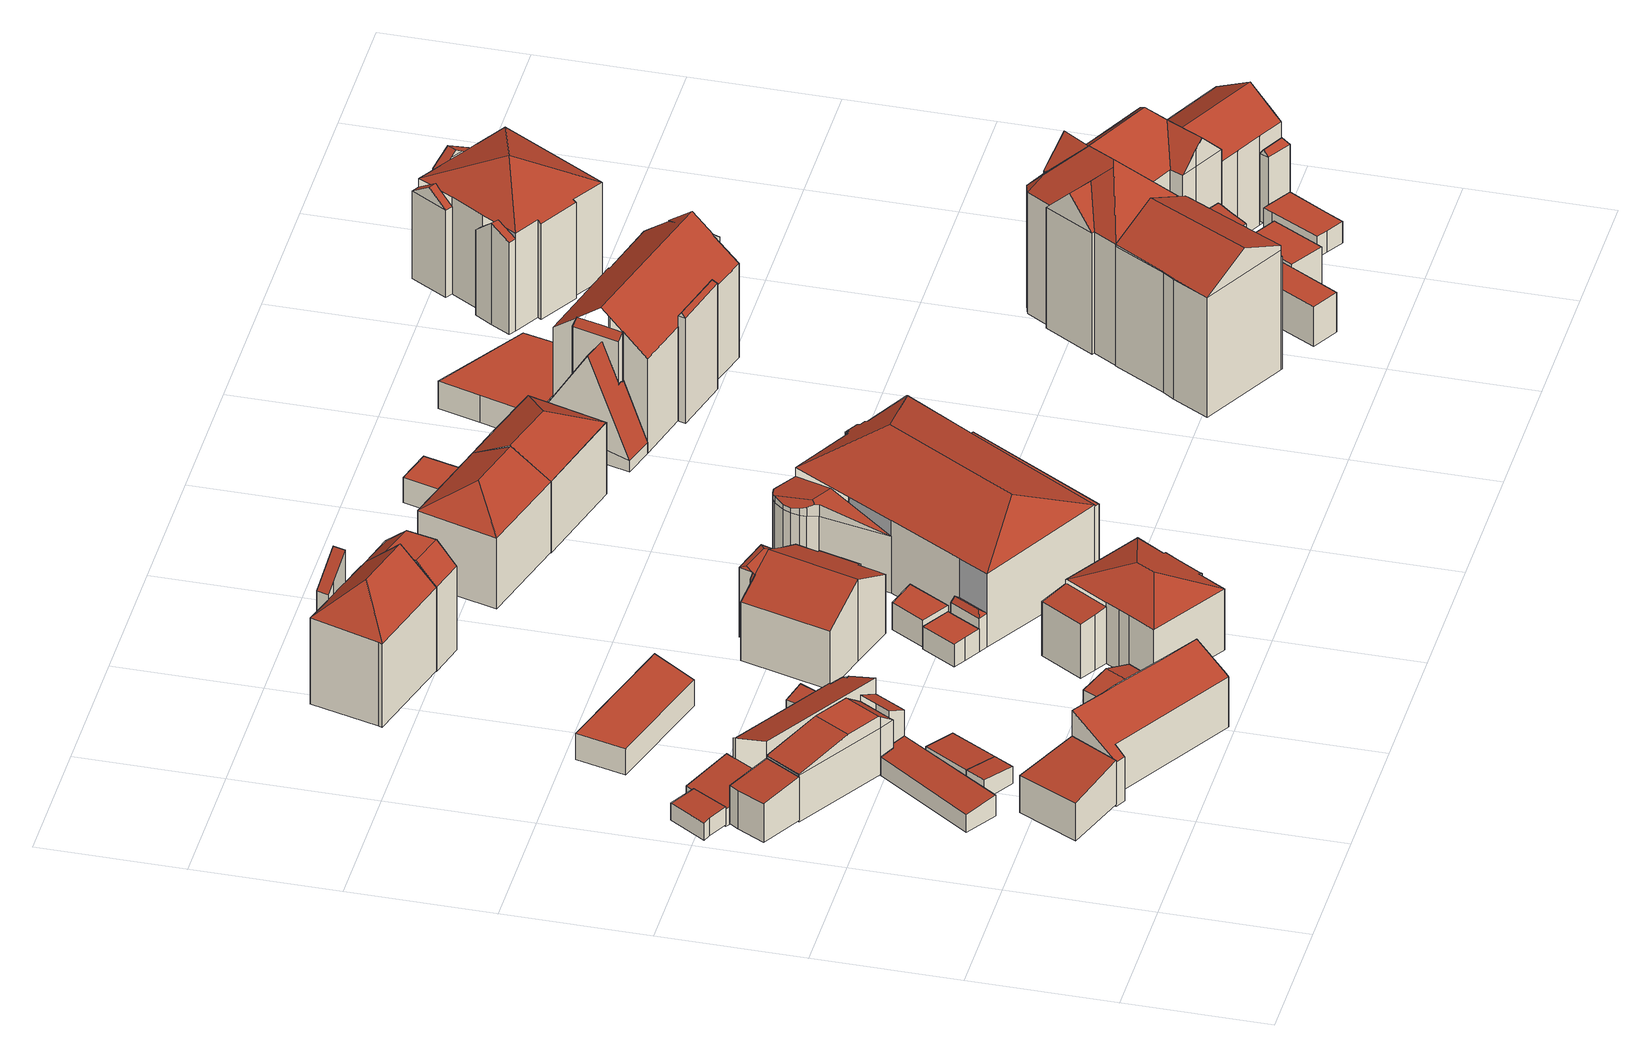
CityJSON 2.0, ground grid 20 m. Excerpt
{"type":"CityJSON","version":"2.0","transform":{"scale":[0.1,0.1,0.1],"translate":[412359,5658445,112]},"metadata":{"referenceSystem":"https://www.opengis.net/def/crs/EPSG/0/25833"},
"CityObjects":{
"building1":{"type":"Building","attributes":{"Dachtyp_tdc":"tdcPolyFlatRoof","Gemeindeschluessel":14612000,"Dachneigung":7.84,"QualitaetDacherkennung":71,"Geometrietyp2DReferenz":"3000","measuredHeight":6.75,"function":"31001_9998","roofType":"2100"},"geometry":[{"type":"Solid","lod":"2","boundaries":[[[[0,1,2,3]],[[1,4,5,2]],[[4,6,7,5]],[[6,8,9,7]],[[8,0,3,9]],[[8,6,4,1,0]],[[3,2,5,7,9]]]],"semantics":{"surfaces":[{"type":"WallSurface"},{"type":"RoofSurface"},{"type":"GroundSurface"}],"values":[[0,0,0,0,0,1,2]]}}]},
"building2":{"type":"Building","attributes":{"Dachtyp_tdc":"tdcPolyFlatRoof","Gemeindeschluessel":14612000,"Dachneigung":2.62,"QualitaetDacherkennung":77,"Geometrietyp2DReferenz":"3000","measuredHeight":2.81,"function":"31001_9998","roofType":"2100"},"geometry":[{"type":"Solid","lod":"2","boundaries":[[[[10,11,12,13]],[[11,14,15,12]],[[14,16,17,15]],[[16,18,19,17]],[[18,10,13,19]],[[18,16,14,11,10]],[[13,12,15,17,19]]]],"semantics":{"surfaces":[{"type":"WallSurface"},{"type":"RoofSurface"},{"type":"GroundSurface"}],"values":[[0,0,0,0,0,1,2]]}}]},
"building3":{"type":"Building","attributes":{"Dachtyp_tdc":"tdcPolyFlatRoof","Gemeindeschluessel":14612000,"Dachneigung":6.39,"QualitaetDacherkennung":50,"Geometrietyp2DReferenz":"3000","measuredHeight":6.83,"function":"31001_9998","roofType":"2100"},"geometry":[{"type":"Solid","lod":"2","boundaries":[[[[20,21,22,23]],[[21,24,25,22]],[[24,26,27,25]],[[26,20,23,27]],[[26,24,21,20]],[[23,22,25,27]]]],"semantics":{"surfaces":[{"type":"WallSurface"},{"type":"RoofSurface"},{"type":"GroundSurface"}],"values":[[0,0,0,0,1,2]]}}]},
"building4":{"type":"Building","attributes":{"Dachtyp_tdc":"tdcPolyFlatRoof","Gemeindeschluessel":14612000,"Dachneigung":5.27,"QualitaetDacherkennung":82,"Geometrietyp2DReferenz":"3000","measuredHeight":3.17,"function":"31001_9998","roofType":"2100"},"geometry":[{"type":"Solid","lod":"2","boundaries":[[[[28,29,30,31]],[[29,32,33,30]],[[32,34,35,33]],[[34,36,37,35]],[[36,38,39,37]],[[38,28,31,39]],[[38,36,34,32,29,28]],[[31,30,33,35,37,39]]]],"semantics":{"surfaces":[{"type":"WallSurface"},{"type":"RoofSurface"},{"type":"GroundSurface"}],"values":[[0,0,0,0,0,0,1,2]]}}]},
"building5":{"type":"Building","attributes":{"Dachtyp_tdc":"tdcPolyFlatRoof","Gemeindeschluessel":14612000,"Dachneigung":5.41,"QualitaetDacherkennung":78,"Geometrietyp2DReferenz":"3000","measuredHeight":3.12,"function":"31001_9998","roofType":"2100"},"geometry":[{"type":"Solid","lod":"2","boundaries":[[[[40,41,42,43]],[[41,44,45,42]],[[44,46,47,45]],[[46,40,43,47]],[[46,44,41,40]],[[43,42,45,47]]]],"semantics":{"surfaces":[{"type":"WallSurface"},{"type":"RoofSurface"},{"type":"GroundSurface"}],"values":[[0,0,0,0,1,2]]}}]},
"building6":{"type":"Building","attributes":{"Gemeindeschluessel":14612000,"Geometrietyp2DReferenz":"3000","function":"31001_9998","roofType":"9999"},"children":["building6-1","building6-2"]},
"building6-1":{"type":"BuildingPart","attributes":{"Dachtyp_tdc":"tdcCutGableRoof","Dachneigung":12.07,"QualitaetDacherkennung":34,"Geometrietyp2DReferenz":"3000","measuredHeight":9.16,"roofType":"9999"},"parents":["building6"],"geometry":[{"type":"MultiSurface","lod":"2","boundaries":[[[48,49,50,51]],[[52,53,54,55]],[[53,56,57,54]],[[56,58,59,57]],[[58,48,51,59]],[[60,61,62,63]],[[52,64,65,66,67,53]],[[61,66,65,68,62]],[[53,67,56]],[[56,67,66,61,60,58]],[[49,64,52]],[[48,63,62,68,65,64,49]],[[58,60,63,48]],[[51,50,55,54,57,59]]],"semantics":{"surfaces":[{"type":"WallSurface"},{"type":"RoofSurface"},{"type":"GroundSurface"}],"values":[0,0,0,0,0,1,1,1,0,0,0,0,0,2]}}]},
"building6-2":{"type":"BuildingPart","attributes":{"Dachtyp_tdc":"tdcPolyFlatRoof","Dachneigung":24.21,"QualitaetDacherkennung":48,"Geometrietyp2DReferenz":"3000","measuredHeight":8.33,"roofType":"2100"},"parents":["building6"],"geometry":[{"type":"MultiSurface","lod":"2","boundaries":[[[69,70,71,50,49]],[[70,72,73,71]],[[70,69,74,72]],[[73,55,50,71]],[[72,74,52,55,73]]],"semantics":{"surfaces":[{"type":"WallSurface"},{"type":"RoofSurface"},{"type":"GroundSurface"}],"values":[0,0,1,2,0]}}]},
"building7":{"type":"Building","attributes":{"Gemeindeschluessel":14612000,"Geometrietyp2DReferenz":"3000","function":"31001_9998","roofType":"9999"},"children":["building7-1","building7-2"]},
"building7-1":{"type":"BuildingPart","attributes":{"Dachtyp_tdc":"tdcPolyFlatRoof","Dachneigung":22.31,"QualitaetDacherkennung":61,"Geometrietyp2DReferenz":"3000","measuredHeight":9.48,"roofType":"2100"},"parents":["building7"],"geometry":[{"type":"MultiSurface","lod":"2","boundaries":[[[75,76,77]],[[75,78,79,76]],[[78,80,81,79]],[[80,82,83,81]],[[82,84,85,83]],[[84,86,87,85]],[[86,88,89,87]],[[88,90,91,89]],[[90,92,71,91]],[[92,93,94,51,71]],[[93,92,90,88,86,84,82,80,78,75]],[[76,79,81,83,85,87,89,91,71,51]]],"semantics":{"surfaces":[{"type":"WallSurface"},{"type":"RoofSurface"},{"type":"GroundSurface"}],"values":[0,0,0,0,0,0,0,0,0,0,1,2]}}]},
"building7-2":{"type":"BuildingPart","attributes":{"Dachtyp_tdc":"tdcPolyFlatRoof","Dachneigung":11.2,"QualitaetDacherkennung":69,"Geometrietyp2DReferenz":"3000","measuredHeight":4.03,"roofType":"2100"},"parents":["building7"],"geometry":[{"type":"MultiSurface","lod":"2","boundaries":[[[94,95,96,51]],[[95,97,98,96]],[[97,99,100,98]],[[99,101,102,100]],[[101,103,104,102]],[[103,77,76,104]],[[103,101,99,97,95,94,77]],[[51,96,98,100,102,104,76]]],"semantics":{"surfaces":[{"type":"WallSurface"},{"type":"RoofSurface"},{"type":"GroundSurface"}],"values":[0,0,0,0,0,0,1,2]}}]},
"building8":{"type":"Building","attributes":{"Dachtyp_tdc":"tdcPolyFlatRoof","Gemeindeschluessel":14612000,"Dachneigung":5.45,"QualitaetDacherkennung":81,"Geometrietyp2DReferenz":"3000","measuredHeight":3.16,"function":"31001_9998","roofType":"2100"},"geometry":[{"type":"Solid","lod":"2","boundaries":[[[[46,44,45,47]],[[44,105,106,45]],[[105,107,108,106]],[[107,46,47,108]],[[107,105,44,46]],[[47,45,106,108]]]],"semantics":{"surfaces":[{"type":"WallSurface"},{"type":"RoofSurface"},{"type":"GroundSurface"}],"values":[[0,0,0,0,1,2]]}}]},
"building9":{"type":"Building","attributes":{"Dachtyp_tdc":"tdcPolyFlatRoof","Gemeindeschluessel":14612000,"Dachneigung":29.41,"QualitaetDacherkennung":49,"Geometrietyp2DReferenz":"3000","measuredHeight":11.01,"function":"31001_9998","roofType":"2100"},"geometry":[{"type":"Solid","lod":"2","boundaries":[[[[109,110,111,112]],[[110,113,114,111]],[[113,115,116,114]],[[115,117,118,116]],[[117,119,120,118]],[[119,121,122,120]],[[121,123,124,122]],[[123,125,126,124]],[[125,127,128,126]],[[127,129,130,128]],[[129,109,112,130]],[[129,127,125,123,121,119,117,115,113,110,109]],[[112,111,114,116,118,120,122,124,126,128,130]]]],"semantics":{"surfaces":[{"type":"WallSurface"},{"type":"RoofSurface"},{"type":"GroundSurface"}],"values":[[0,0,0,0,0,0,0,0,0,0,0,1,2]]}}]},
"building10":{"type":"Building","attributes":{"Gemeindeschluessel":14612000,"Geometrietyp2DReferenz":"3000","function":"31001_9998","roofType":"9999"},"children":["building10-1","building10-2"]},
"building10-1":{"type":"BuildingPart","attributes":{"Dachtyp_tdc":"tdcGableRoof","Dachneigung":56.82,"QualitaetDacherkennung":12,"Geometrietyp2DReferenz":"3000","measuredHeight":4.64,"roofType":"3100"},"parents":["building10"],"geometry":[{"type":"MultiSurface","lod":"2","boundaries":[[[131,132,120,122]],[[132,133,134,120]],[[133,135,136,134]],[[133,137,138,135]],[[139,138,137,140]],[[132,140,137,133]],[[131,139,140,132]],[[136,122,120,134]]],"semantics":{"surfaces":[{"type":"WallSurface"},{"type":"RoofSurface"},{"type":"GroundSurface"}],"values":[0,0,0,1,1,0,0,2]}}]},
"building10-2":{"type":"BuildingPart","attributes":{"Dachtyp_tdc":"tdcGableRoof","Dachneigung":18.07,"QualitaetDacherkennung":71,"Geometrietyp2DReferenz":"3000","measuredHeight":8.64,"roofType":"3100"},"parents":["building10"],"geometry":[{"type":"MultiSurface","lod":"2","boundaries":[[[141,142,143,144]],[[142,145,146,143]],[[145,147,148,146]],[[147,149,150,148]],[[149,151,124,150]],[[151,152,153,124]],[[152,154,139,131,122,153]],[[155,141,144,136,135]],[[152,151,149,147,145]],[[145,142,141,155,154,152]],[[144,143,146,148,150,124,153,122,136]]],"semantics":{"surfaces":[{"type":"WallSurface"},{"type":"RoofSurface"},{"type":"GroundSurface"}],"values":[0,0,0,0,0,0,0,0,1,1,2]}}]},
"building11":{"type":"Building","attributes":{"Dachtyp_tdc":"tdcPolyFlatRoof","Gemeindeschluessel":14612000,"Dachneigung":0,"QualitaetDacherkennung":82,"Geometrietyp2DReferenz":"3000","measuredHeight":4.02,"function":"31001_9998","roofType":"1000"},"geometry":[{"type":"Solid","lod":"2","boundaries":[[[[156,157,158,159]],[[157,160,161,158]],[[160,162,163,161]],[[162,156,159,163]],[[162,160,157,156]],[[159,158,161,163]]]],"semantics":{"surfaces":[{"type":"WallSurface"},{"type":"RoofSurface"},{"type":"GroundSurface"}],"values":[[0,0,0,0,1,2]]}}]},
"building12":{"type":"Building","attributes":{"Dachtyp_tdc":"tdcPolyFlatRoof","Gemeindeschluessel":14612000,"Dachneigung":22.96,"QualitaetDacherkennung":49,"Geometrietyp2DReferenz":"3000","measuredHeight":4.73,"function":"31001_9998","roofType":"2100"},"geometry":[{"type":"Solid","lod":"2","boundaries":[[[[164,165,124,126]],[[165,166,150,124]],[[166,167,168,150]],[[167,169,170,168]],[[169,164,126,170]],[[169,167,166,165,164]],[[126,124,150,168,170]]]],"semantics":{"surfaces":[{"type":"WallSurface"},{"type":"RoofSurface"},{"type":"GroundSurface"}],"values":[[0,0,0,0,0,1,2]]}}]},
"building13":{"type":"Building","attributes":{"Dachtyp_tdc":"tdcPolyFlatRoof","Gemeindeschluessel":14612000,"Dachneigung":9.47,"QualitaetDacherkennung":69,"Geometrietyp2DReferenz":"3000","measuredHeight":3.07,"function":"31001_9998","roofType":"2100"},"geometry":[{"type":"Solid","lod":"2","boundaries":[[[[171,172,83,85]],[[172,173,81,83]],[[174,175,176,177]],[[175,178,87,176]],[[178,171,85,87]],[[178,175,174,173,172,171]],[[85,83,81,177,176,87]],[[173,174,177,81]]]],"semantics":{"surfaces":[{"type":"WallSurface"},{"type":"RoofSurface"},{"type":"GroundSurface"}],"values":[[0,0,0,0,0,1,2,0]]}}]},
"building14":{"type":"Building","attributes":{"Gemeindeschluessel":14612000,"Geometrietyp2DReferenz":"3000","function":"31001_9998","roofType":"9999"},"children":["building14-1","building14-2"]},
"building14-1":{"type":"BuildingPart","attributes":{"Dachtyp_tdc":"tdcPolyFlatRoof","Dachneigung":43.8,"QualitaetDacherkennung":48,"Geometrietyp2DReferenz":"3000","measuredHeight":18.21,"roofType":"2100"},"parents":["building14"],"geometry":[{"type":"MultiSurface","lod":"2","boundaries":[[[179,180,181,182]],[[180,183,184,181]],[[183,185,184,185]],[[186,179,182,187,188]],[[186,183,180,179]],[[182,181,184,187]]],"semantics":{"surfaces":[{"type":"WallSurface"},{"type":"RoofSurface"},{"type":"GroundSurface"}],"values":[0,0,0,0,1,2]}}]},
"building14-2":{"type":"BuildingPart","attributes":{"Dachtyp_tdc":"tdcHipAndGableRoof","Dachneigung":43.17,"QualitaetDacherkennung":51,"Geometrietyp2DReferenz":"3000","measuredHeight":17.74,"roofType":"5000"},"parents":["building14"],"geometry":[{"type":"MultiSurface","lod":"2","boundaries":[[[189,190,191,192]],[[190,193,194,191]],[[193,195,196,194]],[[195,197,198,196]],[[197,199,200,198]],[[199,201,202,200]],[[201,203,204,202]],[[203,188,187,204]],[[203,201,199,205]],[[199,197,195,205]],[[195,193,190,189,185,188,203,205]],[[192,191,194,196,198,200,202,204,187,184]]],"semantics":{"surfaces":[{"type":"WallSurface"},{"type":"RoofSurface"},{"type":"GroundSurface"}],"values":[0,0,0,0,0,0,0,0,1,1,1,2]}}]},
"building15":{"type":"Building","attributes":{"Dachtyp_tdc":"tdcPolyFlatRoof","Gemeindeschluessel":14612000,"Dachneigung":0,"QualitaetDacherkennung":48,"Geometrietyp2DReferenz":"3000","measuredHeight":3.47,"function":"31001_9998","roofType":"1000"},"geometry":[{"type":"Solid","lod":"2","boundaries":[[[[206,207,208,209]],[[207,210,211,208]],[[210,212,213,211]],[[212,214,215,213]],[[214,216,217,215]],[[216,206,209,217]],[[216,214,212,210,207,206]],[[209,208,211,213,215,217]]]],"semantics":{"surfaces":[{"type":"WallSurface"},{"type":"RoofSurface"},{"type":"GroundSurface"}],"values":[[0,0,0,0,0,0,1,2]]}}]},
"building16":{"type":"Building","attributes":{"Gemeindeschluessel":14612000,"Geometrietyp2DReferenz":"3000","function":"31001_9998","roofType":"9999"},"children":["building16-1","building16-2"]},
"building16-1":{"type":"BuildingPart","attributes":{"Dachtyp_tdc":"tdcFreeFormRoof","Dachneigung":22.82,"QualitaetDacherkennung":64,"Geometrietyp2DReferenz":"3000","measuredHeight":12.06,"roofType":"5000"},"parents":["building16"],"geometry":[{"type":"MultiSurface","lod":"2","boundaries":[[[218,219,220,221]],[[219,222,220]],[[223,224,225,226,227]],[[224,228,229,225]],[[228,230,231,229]],[[230,232,233,231]],[[232,234,235,233]],[[234,236,237,235]],[[236,238,239,237]],[[238,240,241,239]],[[240,242,243,241]],[[242,244,245,243]],[[244,246,247,245]],[[246,248,249,247]],[[248,218,221,249]],[[244,242,240,238,236,234,232,230,228,250,251]],[[228,224,223,252,250]],[[252,219,218,248,246,251,250]],[[246,244,251]],[[221,220,253,226,225,229,231,233,235,237,239,241,243,245,247,249]]],"semantics":{"surfaces":[{"type":"WallSurface"},{"type":"RoofSurface"},{"type":"GroundSurface"}],"values":[0,0,0,0,0,0,0,0,0,0,0,0,0,0,0,1,1,1,1,2]}}]},
"building16-2":{"type":"BuildingPart","attributes":{"Dachtyp_tdc":"tdcPolyFlatRoof","Dachneigung":5.42,"QualitaetDacherkennung":60,"Geometrietyp2DReferenz":"3000","measuredHeight":8.74,"roofType":"2100"},"parents":["building16"],"geometry":[{"type":"MultiSurface","lod":"2","boundaries":[[[254,227,226,255]],[[222,256,257,220]],[[256,258,259,257]],[[258,254,255,259]],[[258,256,222,260,227,254]],[[255,226,253,220,257,259]]],"semantics":{"surfaces":[{"type":"WallSurface"},{"type":"RoofSurface"},{"type":"GroundSurface"}],"values":[0,0,0,0,1,2]}}]},
"building17":{"type":"Building","attributes":{"Gemeindeschluessel":14612000,"Geometrietyp2DReferenz":"3000","function":"31001_9998","roofType":"9999"},"children":["building17-1","building17-2"]},
"building17-1":{"type":"BuildingPart","attributes":{"Dachtyp_tdc":"tdcGableRoof","Dachneigung":26.63,"QualitaetDacherkennung":39,"Geometrietyp2DReferenz":"3000","measuredHeight":12.65,"roofType":"3100"},"parents":["building17"],"geometry":[{"type":"MultiSurface","lod":"2","boundaries":[[[261,262,263,264,265]],[[262,266,267,263]],[[266,268,269,267]],[[268,270,271,269]],[[270,272,273,271]],[[272,274,275,273]],[[274,276,277,275]],[[276,278,279,277]],[[278,280,281,279]],[[280,282,283,284,281]],[[276,274,272,270,268,266,262,261,285]],[[285,282,280,278,276]],[[284,286,287,264,263,267,269,271,273,275,277,279,281]]],"semantics":{"surfaces":[{"type":"WallSurface"},{"type":"RoofSurface"},{"type":"GroundSurface"}],"values":[0,0,0,0,0,0,0,0,0,0,1,1,2]}}]},
"building17-2":{"type":"BuildingPart","attributes":{"Dachtyp_tdc":"tdcFreeFormRoof","Dachneigung":24.37,"QualitaetDacherkennung":10,"Geometrietyp2DReferenz":"3000","measuredHeight":11.18,"roofType":"5000"},"parents":["building17"],"geometry":[{"type":"MultiSurface","lod":"2","boundaries":[[[288,289,290,291]],[[289,292,293,290]],[[292,294,295,293]],[[294,296,297,295]],[[296,298,299,297]],[[298,265,264,299]],[[283,300,301,284]],[[300,288,291,301]],[[288,302,303,265,298,294,304,305]],[[294,292,304]],[[298,296,294]],[[292,289,305,304]],[[289,288,305]],[[288,300,283,302]],[[291,290,293,295,297,299,264,287,286,284,301]]],"semantics":{"surfaces":[{"type":"WallSurface"},{"type":"RoofSurface"},{"type":"GroundSurface"}],"values":[0,0,0,0,0,0,0,0,1,1,1,1,1,1,2]}}]},
"building18":{"type":"Building","attributes":{"Dachtyp_tdc":"tdcCutGableRoof","Gemeindeschluessel":14612000,"Dachneigung":0.662,"QualitaetDacherkennung":33,"Geometrietyp2DReferenz":"3000","measuredHeight":15.94,"function":"31001_9998","roofType":"9999"},"geometry":[{"type":"Solid","lod":"2","boundaries":[[[[193,306,307,308]],[[306,309,310,307]],[[309,197,311,310]],[[197,193,308,311]],[[306,193,312,313]],[[309,306,313,314]],[[197,309,314,315]],[[193,197,315,312]],[[314,313,312,315]],[[308,307,310,311]]]],"semantics":{"surfaces":[{"type":"WallSurface"},{"type":"RoofSurface"},{"type":"GroundSurface"}],"values":[[0,0,0,0,1,0,1,0,1,2]]}}]},
"building19":{"type":"Building","attributes":{"name":"Schauburg","Dachtyp_tdc":"tdcPolyFlatRoof","Gemeindeschluessel":14612000,"Dachneigung":0,"QualitaetDacherkennung":76,"Geometrietyp2DReferenz":"3000","measuredHeight":4.09,"function":"31001_9998","roofType":"1000"},"geometry":[{"type":"Solid","lod":"2","boundaries":[[[[316,317,318,319]],[[317,320,321,318]],[[320,322,323,321]],[[322,316,319,323]],[[322,320,317,316]],[[319,318,321,323]]]],"semantics":{"surfaces":[{"type":"WallSurface"},{"type":"RoofSurface"},{"type":"GroundSurface"}],"values":[[0,0,0,0,1,2]]}}]},
"building20":{"type":"Building","attributes":{"name":"Schauburg","Gemeindeschluessel":14612000,"Geometrietyp2DReferenz":"3000","function":"31001_2090","roofType":"9999"},"children":["building20-1","building20-2","building20-3","building20-4"]},
"building20-1":{"type":"BuildingPart","attributes":{"Dachtyp_tdc":"tdcPolyFlatRoof","Dachneigung":0,"QualitaetDacherkennung":38,"Geometrietyp2DReferenz":"3000","measuredHeight":11.76,"roofType":"1000"},"parents":["building20"],"geometry":[{"type":"MultiSurface","lod":"2","boundaries":[[[324,325,326,327]],[[325,328,329,326]],[[328,330,331,329]],[[330,328,325,324]],[[327,326,329,331]]],"semantics":{"surfaces":[{"type":"WallSurface"},{"type":"RoofSurface"},{"type":"GroundSurface"}],"values":[0,0,0,1,2]}}]},
"building20-2":{"type":"BuildingPart","attributes":{"Dachtyp_tdc":"tdcFreeFormRoof","Dachneigung":10.14,"QualitaetDacherkennung":37,"Geometrietyp2DReferenz":"3000","measuredHeight":10.73,"roofType":"5000"},"parents":["building20"],"geometry":[{"type":"MultiSurface","lod":"2","boundaries":[[[332,333,334,335]],[[333,336,337,334]],[[336,338,339,337]],[[338,340,341,339]],[[340,342,343,341]],[[342,344,345,343]],[[344,346,347,345]],[[346,348,349,347]],[[348,350,351,349]],[[352,353,354,355,356,357,358,359]],[[360,332,361,359,358]],[[362,352,359,361,363,364]],[[346,362,364,348]],[[348,364,363,350]],[[344,353,352,362,346]],[[336,357,356,338]],[[333,360,358,357,336]],[[338,356,355,340]],[[340,355,354,342]],[[342,354,353,344]],[[332,360,333]],[[335,334,337,339,341,343,345,347,349,351]]],"semantics":{"surfaces":[{"type":"WallSurface"},{"type":"RoofSurface"},{"type":"GroundSurface"}],"values":[0,0,0,0,0,0,0,0,0,1,1,1,0,0,0,0,0,0,0,0,0,2]}}]},
"building20-3":{"type":"BuildingPart","attributes":{"Dachtyp_tdc":"tdcHipRoof","Dachneigung":21.29,"QualitaetDacherkennung":66,"Geometrietyp2DReferenz":"3000","measuredHeight":15.18,"roofType":"3200"},"parents":["building20"],"geometry":[{"type":"MultiSurface","lod":"2","boundaries":[[[365,351,350,363]],[[365,366,367,351]],[[366,368,369,367]],[[368,370,371,369]],[[370,372,373,371]],[[372,374,375,373]],[[374,376,377,375]],[[376,378,379,377]],[[378,380,381,379]],[[380,382,383,381]],[[382,384,385,383]],[[384,386,387,385]],[[386,388,324,327,387]],[[389,390,391,392,331,330]],[[393,394,332,335,395,396]],[[390,389,397]],[[386,384,382,380,378,376,374,372,370,368,366,365,398]],[[389,388,386,398,397]],[[365,394,393,390,397,398]],[[351,367,369,371,373,375,377,379,381,383,385,387,327,331,392,395,335]]],"semantics":{"surfaces":[{"type":"WallSurface"},{"type":"RoofSurface"},{"type":"GroundSurface"}],"values":[0,0,0,0,0,0,0,0,0,0,0,0,0,0,0,1,1,1,1,2]}}]},
"building20-4":{"type":"BuildingPart","attributes":{"Dachtyp_tdc":"tdcFreeFormRoof","Dachneigung":44.42,"QualitaetDacherkennung":20,"Geometrietyp2DReferenz":"3000","measuredHeight":5.8,"roofType":"5000"},"parents":["building20"],"geometry":[{"type":"MultiSurface","lod":"2","boundaries":[[[391,399,215,392]],[[399,400,213,215]],[[400,396,395,213]],[[401,396,400]],[[402,401,400,399]],[[402,399,391]],[[401,402,391,396]],[[392,215,213,395]]],"semantics":{"surfaces":[{"type":"WallSurface"},{"type":"RoofSurface"},{"type":"GroundSurface"}],"values":[0,0,0,0,1,1,1,2]}}]},
"building21":{"type":"Building","attributes":{"Dachtyp_tdc":"tdcFreeFormRoof","Gemeindeschluessel":14612000,"Dachneigung":29.61,"QualitaetDacherkennung":70,"Geometrietyp2DReferenz":"3000","measuredHeight":14.12,"function":"31001_9998","roofType":"5000"},"geometry":[{"type":"Solid","lod":"2","boundaries":[[[[403,404,405,406]],[[404,407,408,405]],[[407,409,410,408]],[[409,411,412,410]],[[411,403,406,412]],[[413,414,403,411]],[[409,415,413,411]],[[415,407,404,414,413]],[[404,403,414]],[[409,407,415]],[[406,405,408,410,412]]]],"semantics":{"surfaces":[{"type":"WallSurface"},{"type":"RoofSurface"},{"type":"GroundSurface"}],"values":[[0,0,0,0,0,1,1,1,0,0,2]]}}]},
"building22":{"type":"Building","attributes":{"Dachtyp_tdc":"tdcFreeFormRoof","Gemeindeschluessel":14612000,"Dachneigung":29.87,"QualitaetDacherkennung":74,"Geometrietyp2DReferenz":"3000","measuredHeight":14.36,"function":"31001_9998","roofType":"5000"},"geometry":[{"type":"Solid","lod":"2","boundaries":[[[[409,407,416,417]],[[407,418,419,416]],[[418,420,421,419]],[[420,422,423,421]],[[422,409,417,423]],[[422,420,424,425]],[[424,420,418,407,426]],[[425,424,426,409]],[[407,409,426]],[[409,422,425]],[[417,416,419,421,423]]]],"semantics":{"surfaces":[{"type":"WallSurface"},{"type":"RoofSurface"},{"type":"GroundSurface"}],"values":[[0,0,0,0,0,1,1,1,0,0,2]]}}]},
"building23":{"type":"Building","attributes":{"Dachtyp_tdc":"tdcPolyFlatRoof","Gemeindeschluessel":14612000,"Dachneigung":0,"QualitaetDacherkennung":67,"Geometrietyp2DReferenz":"3000","measuredHeight":3.84,"function":"31001_9998","roofType":"1000"},"geometry":[{"type":"Solid","lod":"2","boundaries":[[[[427,428,429,430]],[[428,431,432,429]],[[431,433,434,432]],[[433,427,430,434]],[[433,431,428,427]],[[430,429,432,434]]]],"semantics":{"surfaces":[{"type":"WallSurface"},{"type":"RoofSurface"},{"type":"GroundSurface"}],"values":[[0,0,0,0,1,2]]}}]},
"building24":{"type":"Building","attributes":{"Dachtyp_tdc":"tdcFreeFormRoof","Gemeindeschluessel":14612000,"Dachneigung":67.06,"QualitaetDacherkennung":6,"Geometrietyp2DReferenz":"3000","measuredHeight":15.84,"function":"31001_9998","roofType":"5000"},"geometry":[{"type":"Solid","lod":"2","boundaries":[[[[435,436,437,438]],[[436,439,440,437]],[[439,441,442,440]],[[441,443,444,442]],[[443,445,446,444]],[[445,447,448,446]],[[447,449,450,448]],[[449,435,438,450]],[[449,447,445,443,451,452]],[[439,436,435,452,451,441]],[[435,449,452]],[[443,441,451]],[[438,437,440,442,444,446,448,450]]]],"semantics":{"surfaces":[{"type":"WallSurface"},{"type":"RoofSurface"},{"type":"GroundSurface"}],"values":[[0,0,0,0,0,0,0,0,1,1,0,0,2]]}}]},
"building25":{"type":"Building","attributes":{"Gemeindeschluessel":14612000,"Geometrietyp2DReferenz":"3000","function":"31001_9998","roofType":"9999"},"children":["building25-1","building25-2"]},
"building25-1":{"type":"BuildingPart","attributes":{"Dachtyp_tdc":"tdcGableRoof","Dachneigung":29.54,"QualitaetDacherkennung":49,"Geometrietyp2DReferenz":"3000","measuredHeight":22.43,"roofType":"3100"},"parents":["building25"],"geometry":[{"type":"MultiSurface","lod":"2","boundaries":[[[453,454,455,456]],[[454,457,458,455]],[[457,459,460,458]],[[459,461,462,460]],[[461,463,464,462]],[[465,466,467,468,469]],[[466,453,456,467]],[[466,470,471,472,473,474]],[[475,476,477,471,470,478,479]],[[465,478,470,466]],[[457,472,471,477,459]],[[459,477,476,461]],[[461,476,475,463]],[[453,474,473,454]],[[466,474,453]],[[454,473,472,457]],[[456,455,458,460,462,464,468,467]]],"semantics":{"surfaces":[{"type":"WallSurface"},{"type":"RoofSurface"},{"type":"GroundSurface"}],"values":[0,0,0,0,0,0,0,1,1,0,0,0,0,0,0,0,2]}}]},
"building25-2":{"type":"BuildingPart","attributes":{"Dachtyp_tdc":"tdcPolyFlatRoof","Dachneigung":10.31,"QualitaetDacherkennung":21,"Geometrietyp2DReferenz":"3000","measuredHeight":19.48,"roofType":"2100"},"parents":["building25"],"geometry":[{"type":"MultiSurface","lod":"2","boundaries":[[[480,481,482,464,463,475]],[[481,483,484,482]],[[483,485,486,484]],[[485,487,488,486]],[[487,489,490,488]],[[489,491,492,490]],[[491,493,494,492]],[[493,495,496,494]],[[495,469,468,496]],[[495,493,491,489,487,485,483,481,480,479,497,469]],[[468,464,482,484,486,488,490,492,494,496]]],"semantics":{"surfaces":[{"type":"WallSurface"},{"type":"RoofSurface"},{"type":"GroundSurface"}],"values":[0,0,0,0,0,0,0,0,0,1,2]}}]},
"building26":{"type":"Building","attributes":{"Gemeindeschluessel":14612000,"Geometrietyp2DReferenz":"3000","function":"31001_9998","roofType":"9999"},"children":["building26-1","building26-2","building26-3","building26-4","building26-5"]},
"building26-1":{"type":"BuildingPart","attributes":{"Dachtyp_tdc":"tdcPolyFlatRoof","Dachneigung":40.22,"QualitaetDacherkennung":52,"Geometrietyp2DReferenz":"3000","measuredHeight":17.46,"roofType":"2100"},"parents":["building26"],"geometry":[{"type":"MultiSurface","lod":"2","boundaries":[[[498,499,448,450]],[[499,500,448]],[[501,502,438,503]],[[502,498,450,438]],[[502,501,504,505,499,498]],[[450,448,506,503,438]]],"semantics":{"surfaces":[{"type":"WallSurface"},{"type":"RoofSurface"},{"type":"GroundSurface"}],"values":[0,0,0,0,1,2]}}]},
"building26-2":{"type":"BuildingPart","attributes":{"Dachtyp_tdc":"tdcPolyFlatRoof","Dachneigung":40.97,"QualitaetDacherkennung":53,"Geometrietyp2DReferenz":"3000","measuredHeight":17.57,"roofType":"2100"},"parents":["building26"],"geometry":[{"type":"MultiSurface","lod":"2","boundaries":[[[507,508,509,510,511]],[[512,513,514,515]],[[513,507,511,514]],[[513,512,516,517,518,508,507]],[[511,510,519,515,514]]],"semantics":{"surfaces":[{"type":"WallSurface"},{"type":"RoofSurface"},{"type":"GroundSurface"}],"values":[0,0,0,1,2]}}]},
"building26-3":{"type":"BuildingPart","attributes":{"Dachtyp_tdc":"tdcPolyFlatRoof","Dachneigung":0,"QualitaetDacherkennung":63,"Geometrietyp2DReferenz":"3000","measuredHeight":4.24,"roofType":"1000"},"parents":["building26"],"geometry":[{"type":"MultiSurface","lod":"2","boundaries":[[[520,521,522,523]],[[521,524,525,522]],[[524,526,527,525]],[[528,529,444,446]],[[529,530,531,444]],[[530,532,533,531]],[[532,520,523,533]],[[532,530,529,528,526,524,521,520]],[[523,522,525,527,446,444,531,533]]],"semantics":{"surfaces":[{"type":"WallSurface"},{"type":"RoofSurface"},{"type":"GroundSurface"}],"values":[0,0,0,0,0,0,0,1,2]}}]},
"building26-4":{"type":"BuildingPart","attributes":{"Dachtyp_tdc":"tdcGableRoof","Dachneigung":38.27,"QualitaetDacherkennung":25,"Geometrietyp2DReferenz":"3000","measuredHeight":20.11,"roofType":"3100"},"parents":["building26"],"geometry":[{"type":"MultiSurface","lod":"2","boundaries":[[[534,535,536,537]],[[538,516,512,539,540,541,542,500,505,543]],[[543,544,545,546,547,548,549,535,534,509,518,538]],[[536,550,551,552,440,437,503,506,448,446,527,553,554,515,519,510,537]],[[535,549,550,536]],[[548,547,552,551]],[[547,546,440,552]],[[546,545,437,440]],[[545,544,501,503,437]],[[500,542,446,448]],[[541,540,553,527,526]],[[540,539,554,553]],[[539,512,515,554]],[[509,534,537,510]]],"semantics":{"surfaces":[{"type":"WallSurface"},{"type":"RoofSurface"},{"type":"GroundSurface"}],"values":[0,1,1,2,0,0,0,0,0,0,0,0,0,0]}}]},
"building26-5":{"type":"BuildingPart","attributes":{"Dachtyp_tdc":"tdcFreeFormRoof","Dachneigung":56.24,"QualitaetDacherkennung":20,"Geometrietyp2DReferenz":"3000","measuredHeight":17.02,"roofType":"5000"},"parents":["building26"],"geometry":[{"type":"MultiSurface","lod":"2","boundaries":[[[555,556,557,550,549]],[[556,558,559,557]],[[558,560,548,551,559]],[[561,556,555]],[[562,561,555,560]],[[561,562,558,556]],[[558,562,560]],[[551,550,557,559]]],"semantics":{"surfaces":[{"type":"WallSurface"},{"type":"RoofSurface"},{"type":"GroundSurface"}],"values":[0,0,0,1,1,1,0,2]}}]},
"building27":{"type":"Building","attributes":{"Dachtyp_tdc":"tdcPolyFlatRoof","Gemeindeschluessel":14612000,"Dachneigung":0,"QualitaetDacherkennung":70,"Geometrietyp2DReferenz":"3000","measuredHeight":6.1,"function":"31001_9998","roofType":"1000"},"geometry":[{"type":"Solid","lod":"2","boundaries":[[[[563,564,565,566]],[[564,567,568,565]],[[567,569,570,568]],[[569,571,572,570]],[[571,563,566,572]],[[571,569,567,564,563]],[[566,565,568,570,572]]]],"semantics":{"surfaces":[{"type":"WallSurface"},{"type":"RoofSurface"},{"type":"GroundSurface"}],"values":[[0,0,0,0,0,1,2]]}}]},
"building28":{"type":"Building","attributes":{"Dachtyp_tdc":"tdcPolyFlatRoof","Gemeindeschluessel":14612000,"Dachneigung":0,"QualitaetDacherkennung":53,"Geometrietyp2DReferenz":"3000","measuredHeight":3.98,"function":"31001_9998","roofType":"1000"},"geometry":[{"type":"Solid","lod":"2","boundaries":[[[[573,574,568,575]],[[574,576,565,568]],[[576,577,578,565]],[[577,579,580,578]],[[579,581,582,580]],[[581,583,584,582]],[[583,585,586,584]],[[585,573,575,586]],[[585,583,581,579,577,576,574,573]],[[575,568,565,578,580,582,584,586]]]],"semantics":{"surfaces":[{"type":"WallSurface"},{"type":"RoofSurface"},{"type":"GroundSurface"}],"values":[[0,0,0,0,0,0,0,0,1,2]]}}]},
"building29":{"type":"Building","attributes":{"Dachtyp_tdc":"tdcFreeFormRoof","Gemeindeschluessel":14612000,"Dachneigung":45.77,"QualitaetDacherkennung":11,"Geometrietyp2DReferenz":"3000","measuredHeight":25.12,"function":"31001_9998","roofType":"5000"},"geometry":[{"type":"Solid","lod":"2","boundaries":[[[[587,588,589,590]],[[588,591,592,589]],[[591,593,594,592]],[[593,595,596,594]],[[595,597,598,596]],[[597,599,600,598]],[[599,601,602,600]],[[601,603,604,602]],[[603,605,606,604]],[[605,607,608,606]],[[607,609,610,608]],[[609,472,611,610]],[[472,612,613,611]],[[612,614,615,613]],[[614,616,617,615]],[[616,618,619,617]],[[618,620,621,619]],[[620,622,623,621]],[[622,587,590,623]],[[624,625,626,627,620,618]],[[628,629,624,618,616]],[[629,628,614,612]],[[624,629,612,472]],[[625,624,472,609]],[[630,626,625,609,607]],[[631,632,630,607,605]],[[633,631,605,603,634]],[[595,599,597]],[[595,631,599]],[[631,595,632]],[[599,631,633]],[[593,632,595]],[[635,632,593]],[[635,630,632]],[[587,630,635]],[[587,626,630]],[[622,626,587]],[[626,622,627]],[[636,635,593,591]],[[635,636,588,587]],[[627,622,620]],[[599,633,634,601]],[[601,634,603]],[[614,628,616]],[[588,636,591]],[[590,589,592,594,596,598,600,602,604,606,608,610,611,613,615,617,619,621,623]]]],"semantics":{"surfaces":[{"type":"WallSurface"},{"type":"RoofSurface"},{"type":"GroundSurface"}],"values":[[0,0,0,0,0,0,0,0,0,0,0,0,0,0,0,0,0,0,0,1,1,1,1,1,1,1,1,1,1,1,1,1,1,1,1,1,1,1,1,1,1,0,0,0,0,2]]}}]},
"building30":{"type":"Building","attributes":{"Dachtyp_tdc":"tdcPolyFlatRoof","Gemeindeschluessel":14612000,"Dachneigung":0,"QualitaetDacherkennung":71,"Geometrietyp2DReferenz":"3000","measuredHeight":6.1,"function":"31001_9998","roofType":"1000"},"geometry":[{"type":"Solid","lod":"2","boundaries":[[[[637,638,639,640]],[[638,641,642,639]],[[641,643,644,642]],[[643,645,646,644]],[[645,637,640,646]],[[645,643,641,638,637]],[[640,639,642,644,646]]]],"semantics":{"surfaces":[{"type":"WallSurface"},{"type":"RoofSurface"},{"type":"GroundSurface"}],"values":[[0,0,0,0,0,1,2]]}}]},
"building31":{"type":"Building","attributes":{"Dachtyp_tdc":"tdcFreeFormRoof","Gemeindeschluessel":14612000,"Dachneigung":34.35,"QualitaetDacherkennung":2,"Geometrietyp2DReferenz":"3000","measuredHeight":4.09,"function":"31001_9998","roofType":"5000"},"geometry":[{"type":"Solid","lod":"2","boundaries":[[[[647,648,649,650]],[[648,651,652,649]],[[651,653,654,652]],[[653,647,650,654]],[[655,653,651]],[[656,655,651,648]],[[656,648,647]],[[655,656,647,653]],[[650,649,652,654]]]],"semantics":{"surfaces":[{"type":"WallSurface"},{"type":"RoofSurface"},{"type":"GroundSurface"}],"values":[[0,0,0,0,1,1,0,1,2]]}}]},
"building32":{"type":"Building","attributes":{"Gemeindeschluessel":14612000,"Geometrietyp2DReferenz":"3000","function":"31001_9998","roofType":"9999"},"children":["building32-1","building32-2","building32-3","building32-4"]},
"building32-1":{"type":"BuildingPart","attributes":{"Dachtyp_tdc":"tdcTentRoof","Dachneigung":22.15,"QualitaetDacherkennung":53,"Geometrietyp2DReferenz":"3000","measuredHeight":18.58,"roofType":"3500"},"parents":["building32"],"geometry":[{"type":"MultiSurface","lod":"2","boundaries":[[[657,658,659,660,661]],[[658,662,659]],[[663,664,665]],[[663,666,667,664]],[[666,668,669,667]],[[668,670,671,669]],[[670,672,673,671]],[[672,674,675,673]],[[674,676,677,675]],[[676,678,679,677]],[[678,680,679]],[[681,682,683,684,685,686]],[[666,663,687,688,658,657,689]],[[668,666,689]],[[678,676,674,672,670,668,689]],[[657,690,691,682,681,692,693,694,678,689]],[[660,659,664,667,669,671,673,675,677,679,695,685,684]]],"semantics":{"surfaces":[{"type":"WallSurface"},{"type":"RoofSurface"},{"type":"GroundSurface"}],"values":[0,0,0,0,0,0,0,0,0,0,0,0,1,1,1,1,2]}}]},
"building32-2":{"type":"BuildingPart","attributes":{"Dachtyp_tdc":"tdcGableRoof","Dachneigung":33.44,"QualitaetDacherkennung":41,"Geometrietyp2DReferenz":"3000","measuredHeight":15.5,"roofType":"3100"},"parents":["building32"],"geometry":[{"type":"MultiSurface","lod":"2","boundaries":[[[683,696,697,684]],[[696,698,699,697]],[[698,661,660,699]],[[698,696,700]],[[696,683,691,701,700]],[[661,698,700,701,690]],[[684,697,699,660]]],"semantics":{"surfaces":[{"type":"WallSurface"},{"type":"RoofSurface"},{"type":"GroundSurface"}],"values":[0,0,0,0,1,1,2]}}]},
"building32-3":{"type":"BuildingPart","attributes":{"Dachtyp_tdc":"tdcGableRoof","Dachneigung":40.07,"QualitaetDacherkennung":34,"Geometrietyp2DReferenz":"3000","measuredHeight":15.5,"roofType":"3100"},"parents":["building32"],"geometry":[{"type":"MultiSurface","lod":"2","boundaries":[[[702,703,704,705]],[[703,686,685,704]],[[680,706,707,679]],[[706,702,705,707]],[[708,692,686,703,702]],[[702,706,680,694,708]],[[705,704,685,695,679,707]]],"semantics":{"surfaces":[{"type":"WallSurface"},{"type":"RoofSurface"},{"type":"GroundSurface"}],"values":[0,0,0,0,1,1,2]}}]},
"building32-4":{"type":"BuildingPart","attributes":{"Dachtyp_tdc":"tdcGableRoof","Dachneigung":30.76,"QualitaetDacherkennung":20,"Geometrietyp2DReferenz":"3000","measuredHeight":15.81,"roofType":"3100"},"parents":["building32"],"geometry":[{"type":"MultiSurface","lod":"2","boundaries":[[[662,709,710,659]],[[709,711,712,710]],[[711,665,664,712]],[[711,709,713]],[[709,662,688,714,713]],[[665,711,713,714,687]],[[659,710,712,664]]],"semantics":{"surfaces":[{"type":"WallSurface"},{"type":"RoofSurface"},{"type":"GroundSurface"}],"values":[0,0,0,0,1,1,2]}}]},
"building33":{"type":"Building","attributes":{"Dachtyp_tdc":"tdcPolyFlatRoof","Gemeindeschluessel":14612000,"Dachneigung":0,"QualitaetDacherkennung":64,"Geometrietyp2DReferenz":"3000","measuredHeight":3.32,"function":"31001_9998","roofType":"1000"},"geometry":[{"type":"Solid","lod":"2","boundaries":[[[[715,716,717,718]],[[716,719,720,717]],[[719,721,722,720]],[[721,723,724,722]],[[723,725,726,724]],[[725,727,728,726]],[[727,729,730,728]],[[729,731,732,730]],[[731,715,718,732]],[[731,729,727,725,723,721,719,716,715]],[[718,717,720,722,724,726,728,730,732]]]],"semantics":{"surfaces":[{"type":"WallSurface"},{"type":"RoofSurface"},{"type":"GroundSurface"}],"values":[[0,0,0,0,0,0,0,0,0,1,2]]}}]},
"building34":{"type":"Building","attributes":{"Dachtyp_tdc":"tdcFreeFormRoof","Gemeindeschluessel":14612000,"Dachneigung":53.56,"QualitaetDacherkennung":8,"Geometrietyp2DReferenz":"3000","measuredHeight":11.41,"function":"31001_9998","roofType":"5000"},"geometry":[{"type":"Solid","lod":"2","boundaries":[[[[733,734,735,736]],[[734,737,738,735]],[[737,739,740,738]],[[739,733,736,740]],[[741,739,737]],[[742,741,737,734]],[[742,734,733]],[[741,742,733,739]],[[736,735,738,740]]]],"semantics":{"surfaces":[{"type":"WallSurface"},{"type":"RoofSurface"},{"type":"GroundSurface"}],"values":[[0,0,0,0,1,1,0,1,2]]}}]},
"building35":{"type":"Building","attributes":{"Dachtyp_tdc":"tdcGableRoof","Gemeindeschluessel":14612000,"Dachneigung":32.29,"QualitaetDacherkennung":68,"Geometrietyp2DReferenz":"3000","measuredHeight":17.05,"function":"31001_9998","roofType":"3100"},"geometry":[{"type":"Solid","lod":"2","boundaries":[[[[743,744,745,746]],[[744,747,748,745]],[[747,749,750,748]],[[749,751,752,750]],[[751,753,754,752]],[[753,755,756,754]],[[755,757,758,756]],[[757,759,760,758]],[[759,743,746,760]],[[755,753,751,749,747,744,743]],[[743,759,757,755]],[[746,745,748,750,752,754,756,758,760]]]],"semantics":{"surfaces":[{"type":"WallSurface"},{"type":"RoofSurface"},{"type":"GroundSurface"}],"values":[[0,0,0,0,0,0,0,0,0,1,1,2]]}}]}
},
"vertices":[
[18,512,75],[39,550,74],[39,550,16],[18,512,16],[48,563,74],[48,563,16],[104,529,83],[104,529,16],[74,480,83],[74,480,16],
[15,581,43],[5,585,42],[5,585,16],[15,581,16],[37,636,42],[37,636,16],[72,615,44],[72,615,16],[43,567,44],[43,567,16],
[209,105,79],[121,135,69],[121,135,11],[209,105,11],[164,218,68],[164,218,11],[247,171,79],[247,171,11],
[147,245,45],[103,272,40],[103,272,13],[147,245,13],[197,405,41],[197,405,13],[217,394,43],[217,394,13],[220,400,43],[220,400,13],[243,386,45],[243,386,13],
[221,241,38],[178,267,43],[178,267,12],[221,241,12],[193,294,43],[193,294,12],[237,268,38],[237,268,12],
[104,529,86],[245,443,86],[245,443,14],[104,529,14],[220,400,86],[217,394,86],[217,394,14],[220,400,14],[197,405,86],[197,405,14],[74,480,86],[74,480,14],[74,480,87],[148,435,105],[177,484,105],[104,529,87],[245,443,87],[223,456,105],[194,407,105],[197,405,103],[181,482,105],
[245,443,97],[268,429,85],[268,429,14],[243,386,85],[243,386,14],[220,400,97],
[135,580,84],[135,580,14],[135,580,54],[133,577,86],[133,577,14],[270,494,85],[270,494,14],[276,491,85],[276,491,14],[273,488,87],[273,488,14],[290,477,87],[290,477,14],[286,470,91],[286,470,14],[290,469,90],[290,469,14],[268,429,109],[104,529,109],[104,529,54],
[48,563,41],[48,563,14],[43,567,40],[43,567,14],[72,615,40],[72,615,14],[80,627,40],[80,627,14],[141,590,54],[141,590,14],
[230,355,43],[230,355,12],[273,331,38],[273,331,12],
[233,112,86],[223,97,76],[223,97,8],[233,112,8],[209,105,76],[209,105,8],[247,171,118],[247,171,8],[262,162,118],[262,162,8],[293,143,118],[293,143,8],[314,131,118],[314,131,8],[382,89,117],[382,89,8],[436,57,116],[436,57,8],[411,13,88],[411,13,8],[408,9,85],[408,9,8],
[314,131,27],[293,143,27],[311,173,27],[311,173,8],[331,161,27],[331,161,8],[302,158,55],[322,145,55],[314,131,29],[293,143,29],
[332,161,82],[342,180,82],[342,180,8],[332,161,8],[376,159,95],[376,159,8],[411,138,81],[411,138,8],[401,121,81],[401,121,8],[382,89,81],[348,110,95],[348,110,8],[314,131,82],[331,161,82],
[117,714,56],[135,783,56],[135,783,16],[117,714,16],[325,728,56],[325,728,16],[282,666,56],[282,666,16],
[436,57,55],[382,89,55],[401,121,40],[455,89,40],[455,89,8],[438,61,53],[438,61,8],
[273,488,42],[276,491,42],[270,494,41],[290,550,39],[321,539,45],[321,539,14],[290,550,14],[290,477,45],
[218,1137,157],[260,1126,199],[260,1126,17],[218,1137,17],[255,1109,199],[255,1109,17],[255,1109,149],[213,1121,157],[213,1121,17],[213,1121,149],
[256,1109,149],[284,1100,150],[284,1100,17],[256,1109,17],[304,1095,149],[304,1095,17],[291,1047,194],[291,1047,17],[277,997,145],[277,997,17],[142,1034,145],[142,1034,17],[144,1039,146],[144,1039,17],[170,1133,149],[170,1133,17],[206,1070,194],
[450,373,44],[478,420,44],[478,420,9],[450,373,9],[517,397,44],[517,397,9],[514,393,44],[514,393,9],[489,350,44],[489,350,9],[467,363,44],[467,363,9],
[492,171,103],[503,190,103],[503,190,9],[492,171,9],[503,190,96],[540,251,102],[644,187,103],[644,187,9],[540,251,9],[540,251,96],[647,185,103],[647,185,9],[623,146,103],[623,146,9],[627,144,101],[627,144,9],[625,140,101],[625,140,9],[616,126,101],[616,126,9],[597,94,101],[597,94,9],[594,89,101],[594,89,9],[590,92,103],[590,92,9],[566,53,103],[566,53,9],[460,118,103],[460,118,9],[482,155,103],[482,155,9],[560,164,129],[545,139,129],[539,249,103],[539,249,9],
[500,272,92],[500,272,9],[486,200,94],[486,200,9],[464,213,92],[464,213,9],[539,249,96],
[493,606,123],[529,596,105],[529,596,13],[493,606,13],[493,606,117],[521,566,104],[521,566,13],[527,565,102],[527,565,13],[511,508,102],[511,508,13],[505,510,104],[505,510,13],[494,472,104],[494,472,13],[428,491,139],[428,491,13],[360,510,103],[360,510,13],[395,634,103],[395,634,13],[430,624,122],[430,624,112],[430,624,13],[463,615,139],[434,623,13],[463,615,13],
[437,629,120],[443,648,120],[443,648,13],[437,629,13],[497,633,120],[497,633,13],[491,614,120],[491,614,13],[495,612,118],[495,612,13],[494,608,118],[494,608,13],[432,631,112],[432,631,13],[434,623,117],[463,615,117],[485,626,124],[443,638,124],
[354,1081,149],[354,1081,16],[304,1095,16],[327,983,145],[327,983,16],[277,997,16],[296,1067,175],[346,1052,175],[335,1011,176],[285,1025,176],
[478,420,53],[506,466,53],[506,466,12],[478,420,12],[550,454,53],[550,454,12],[517,397,53],[517,397,12],
[782,433,127],[786,431,127],[786,431,9],[782,433,9],[673,241,127],[673,241,9],[667,245,127],[667,245,9],
[586,487,96],[606,585,96],[606,585,9],[586,487,9],[602,600,96],[602,600,9],[602,609,96],[602,609,9],[604,621,96],[604,621,9],[609,632,96],[609,632,9],[620,646,96],[620,646,9],[628,650,96],[628,650,9],[637,651,96],[637,651,9],[670,631,96],[670,631,9],[621,647,107],[620,646,107],[609,632,104],[604,621,104],[602,609,107],[602,600,110],[604,590,115],[609,595,117],[606,585,114],[639,578,117],[628,650,106],[670,631,105],[637,651,105],
[670,631,119],[751,583,123],[751,583,9],[753,587,121],[753,587,9],[760,585,120],[760,585,9],[762,590,116],[762,590,9],[780,579,117],[780,579,9],[776,574,121],[776,574,9],[783,570,121],[783,570,9],[780,565,125],[780,565,9],[840,530,128],[840,530,9],[842,530,127],[842,530,9],[841,529,128],[841,529,9],[782,433,128],[667,245,129],[502,343,121],[502,343,60],[502,343,9],[527,385,120],[586,487,120],[527,385,9],[527,385,60],[621,340,161],[731,524,161],
[489,350,60],[514,393,60],[520,389,67],[499,353,67],
[455,1065,127],[524,1046,128],[524,1046,16],[455,1065,16],[592,1028,127],[592,1028,16],[560,919,124],[560,919,16],[425,956,124],[425,956,16],[496,997,157],[455,1065,128],[577,975,157],
[592,1028,14],[560,919,14],[644,1014,127],[644,1014,14],[729,990,127],[729,990,14],[700,882,124],[700,882,14],[659,953,158],[699,882,125],[577,976,158],
[592,1028,54],[620,1124,54],[620,1124,15],[592,1028,15],[670,1110,54],[670,1110,15],[644,1014,54],[644,1014,15],
[796,890,115],[807,887,115],[807,887,14],[796,890,14],[797,853,30],[797,853,14],[753,865,31],[753,865,14],[788,995,51],[788,995,14],[832,983,51],[832,983,14],[824,951,105],[824,951,14],[814,954,104],[814,954,14],[769,923,172],[803,913,172],
[1066,242,199],[1076,257,199],[1076,257,15],[1066,242,15],[1117,329,199],[1117,329,15],[1231,267,199],[1231,267,15],[1230,264,199],[1230,264,15],[1212,231,199],[1212,231,15],[1158,126,199],[1037,191,199],[1037,191,15],[1158,126,15],[1158,126,188],[1098,158,239],[1175,298,239],[1117,329,202],[1076,257,201],[1066,242,200],[1212,231,208],[1230,264,208],[1231,267,208],[1158,126,207],[1208,223,208],
[1212,231,209],[1225,223,209],[1225,223,15],[1223,219,209],[1223,219,15],[1215,206,206],[1215,206,15],[1203,184,201],[1203,184,15],[1201,181,201],[1201,181,15],[1196,184,201],[1196,184,15],[1188,170,198],[1188,170,15],[1161,125,188],[1161,125,15],[1187,182,199],
[814,954,180],[824,951,188],[824,951,187],[806,887,188],[796,890,180],[806,887,14],[815,917,188],[823,950,188],[815,917,14],
[1048,822,177],[1034,826,190],[1034,826,189],[1034,826,14],[1048,822,14],[1051,888,188],[1064,885,177],[1064,885,14],[1051,888,14],[1051,888,189],[1042,856,189],[1034,827,190],[1042,856,14],
[954,1052,56],[933,967,56],[933,967,14],[954,1052,14],[966,959,56],[966,959,14],[972,946,56],[972,946,14],[832,983,56],[788,995,56],[811,1072,56],[811,1072,14],[828,1130,56],[828,1130,14],
[1033,826,189],[1024,791,159],[1024,791,14],[1033,826,14],[1042,856,215],[1060,922,161],[972,945,161],[972,946,161],[832,983,161],[815,917,215],[806,887,189],[807,887,189],[797,853,159],[873,833,159],[873,832,159],[954,810,159],[954,810,14],[873,832,14],[873,833,14],[972,945,14],[1060,922,14],
[954,810,176],[952,801,176],[952,801,14],[870,822,176],[870,822,14],[873,832,176],[948,807,184],[871,827,184],
[1213,97,79],[1268,195,79],[1268,195,18],[1213,97,18],[1305,173,79],[1305,173,18],[1289,144,79],[1289,144,18],[1250,77,79],[1250,77,18],
[1329,214,58],[1305,173,58],[1329,214,18],[1268,195,58],[1223,219,58],[1223,219,18],[1225,223,58],[1225,223,18],[1212,231,58],[1212,231,18],[1230,264,58],[1230,264,18],[1286,236,58],[1286,236,18],
[1247,451,202],[1249,454,202],[1249,454,16],[1247,451,16],[1318,418,202],[1318,418,16],[1317,416,202],[1317,416,16],[1410,369,202],[1410,369,16],[1358,269,202],[1358,269,16],[1347,249,202],[1347,249,16],[1304,271,202],[1304,271,16],[1281,283,202],[1281,283,16],[1289,301,202],[1289,301,16],[1258,316,202],[1258,316,16],[1231,267,202],[1231,267,16],[1117,329,16],[1137,361,202],[1137,361,16],[1133,363,202],[1133,363,16],[1174,432,202],[1174,432,16],[1179,429,202],[1179,429,16],[1199,462,202],[1199,462,16],[1214,467,202],[1214,467,16],[1198,351,261],[1206,353,267],[1228,390,266],[1213,444,224],[1154,397,243],[1191,379,239],[1235,392,261],[1340,318,241],[1332,344,261],[1314,266,240],[1304,271,229],[1262,400,241],[1284,436,242],
[1289,144,83],[1305,173,83],[1305,173,22],[1289,144,22],[1329,214,83],[1329,214,22],[1375,188,83],[1375,188,22],[1335,117,83],[1335,117,22],
[1347,249,47],[1329,214,47],[1329,214,19],[1347,249,19],[1286,236,47],[1286,236,19],[1304,271,47],[1304,271,19],[1312,245,60],[1338,232,60],
[1090,1220,170],[1124,1200,170],[1124,1200,22],[1090,1220,22],[1090,1220,157],[1124,1200,158],[1178,1167,171],[1178,1167,22],[1178,1167,158],[1222,1141,171],[1222,1141,22],[1134,994,172],[1134,994,22],[1090,1021,172],[1090,1021,22],[1087,1016,170],[1087,1016,22],[1033,1048,169],[1033,1048,22],[1036,1053,172],[1036,1053,22],[1002,1073,172],[1002,1073,22],[1002,1073,163],[1032,1124,171],[1060,1169,171],[1060,1169,156],[1060,1169,22],[1032,1124,22],[1032,1124,153],[1160,1178,170],[1137,1192,170],[1113,1109,208],[1080,1202,171],[1070,1187,171],[1021,1105,171],[1018,1100,172],[1012,1090,172],[1018,1100,22],
[1050,1175,156],[1050,1175,22],[1080,1226,157],[1080,1226,22],[1065,1200,177],[1075,1194,177],
[1008,1106,177],[1023,1130,153],[1023,1130,22],[1008,1106,22],[992,1079,163],[992,1079,22],[1018,1100,177],
[1131,1212,158],[1131,1212,22],[1186,1179,158],[1186,1179,22],[1154,1198,180],[1147,1186,180],
[1389,136,58],[1426,203,58],[1426,203,25],[1389,136,25],[1433,216,58],[1433,216,25],[1440,212,58],[1440,212,25],[1474,192,58],[1474,192,25],[1467,180,58],[1467,180,25],[1443,139,58],[1443,139,25],[1428,113,58],[1428,113,25],[1404,127,58],[1404,127,25],
[1440,212,131],[1446,224,131],[1446,224,27],[1440,212,27],[1482,205,131],[1482,205,27],[1474,192,131],[1474,192,27],[1472,202,141],[1443,218,140],
[1510,252,192],[1488,216,166],[1488,216,21],[1510,252,21],[1482,205,158],[1482,205,21],[1446,224,158],[1446,224,21],[1408,243,158],[1408,243,21],[1358,269,158],[1358,269,21],[1383,317,192],[1383,317,21],[1410,369,155],[1410,369,21],[1540,303,155],[1540,303,21]
]}
